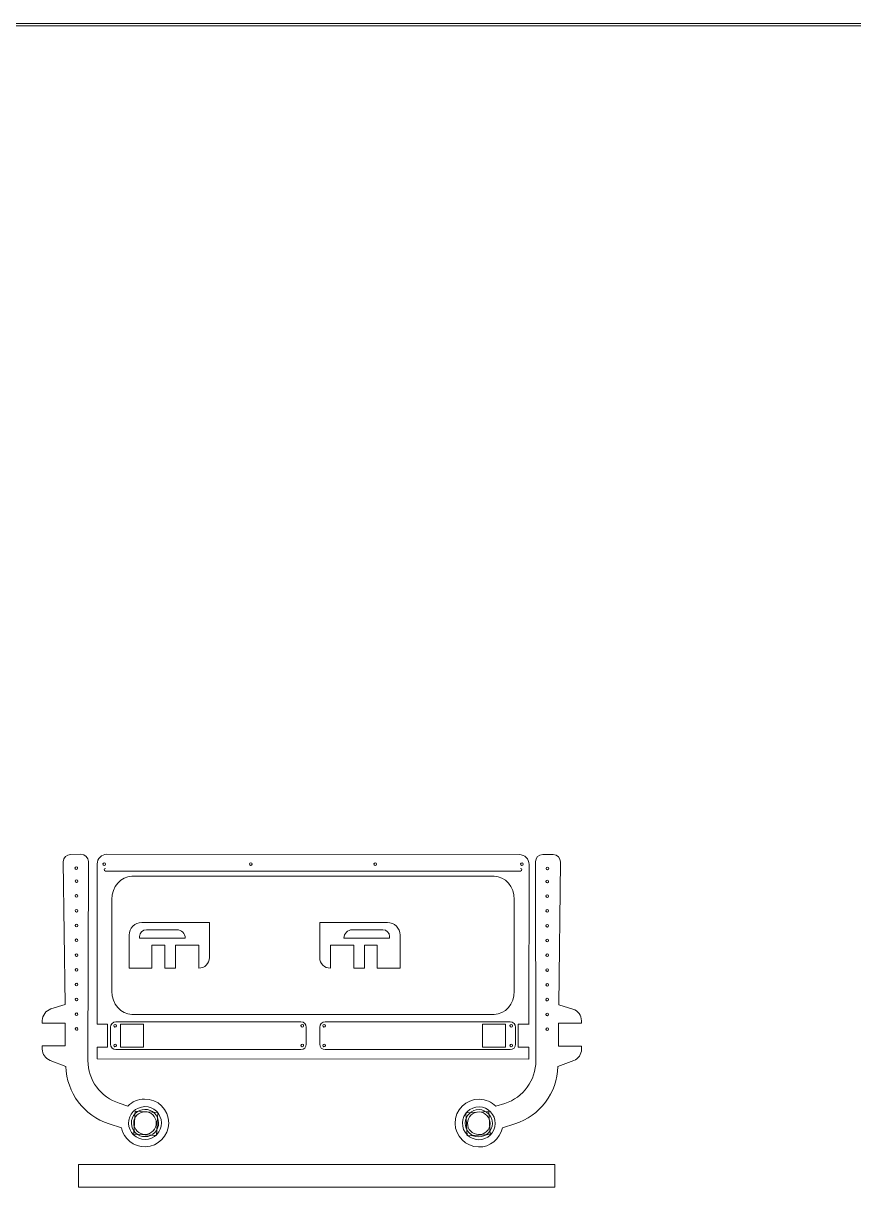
# Model space of a CAD drawing. Header units: centimetres. Extents: x -162 to 162, y -134 to 134.
# Drawn here: x 63.78 to 91.45, y -29.8 to 9.3 of the extents above; entities that cross this region are included whole.
import ezdxf

# ---------------------------------------------------------------- set-up
doc = ezdxf.new("R2010")
doc.units = ezdxf.units.CM
doc.header["$MEASUREMENT"] = 0
doc.layers.add('Capa 1', color=7, linetype='Continuous')
doc.layers.add('GUIDE', color=7, linetype='Continuous')

msp = doc.modelspace()

# ---------------------------------------------------------------- linework, layer by layer
at = {"layer": 'Capa 1', "lineweight": 9}
for points, knots in [([(65.16907, -24.01881), (65.16907, -24.01881), (65.16907, -24.7808), (65.16907, -24.7808), (65.16907, -24.7808), (64.40707, -24.7808), (64.40707, -24.7808), (64.40707, -24.7808), (64.40707, -24.88275), (64.40707, -24.88275), (64.40707, -25.05085), (64.5107, -25.20149), (64.66766, -25.26165), (64.66766, -25.26165), (65.19141, -25.4623), (65.19141, -25.4623), (65.2172, -26.33739), (65.79124, -27.10469), (66.63056, -27.37171), (66.63056, -27.37171), (67.04603, -27.50419), (67.04603, -27.50419), (67.1209, -27.87364), (67.45258, -28.14911), (67.84443, -28.13992), (68.26679, -28.12994), (68.61712, -27.77528), (68.62127, -27.35285), (68.62569, -26.90246), (68.25806, -26.54106), (67.81165, -26.54889), (67.59573, -26.55266), (67.40281, -26.64121), (67.2628, -26.78253), (67.2628, -26.78253), (66.9681, -26.68912), (66.9681, -26.68912), (66.34805, -26.49118), (65.92749, -25.91518), (65.92862, -25.26449), (65.92862, -25.26449), (65.94195, -18.63609), (65.94195, -18.63609), (65.94222, -18.50045), (65.83154, -18.39076), (65.69591, -18.3923), (65.69591, -18.3923), (65.34735, -18.39619), (65.34735, -18.39619), (65.21287, -18.39768), (65.1051, -18.50798), (65.10674, -18.64243), (65.10674, -18.64243), (65.16461, -23.39957), (65.16461, -23.39957), (65.16461, -23.39957), (64.69109, -23.54846), (64.69109, -23.54846), (64.52205, -23.60162), (64.40707, -23.75835), (64.40707, -23.93555), (64.40707, -23.93555), (64.40707, -24.01881), (64.40707, -24.01881), (64.40707, -24.01881), (65.16907, -24.01881), (65.16907, -24.01881)], [0, 0, 0, 0, 0.04545455, 0.04545455, 0.04545455, 0.09090909, 0.09090909, 0.09090909, 0.13636364, 0.13636364, 0.13636364, 0.18181818, 0.18181818, 0.18181818, 0.22727273, 0.22727273, 0.22727273, 0.27272727, 0.27272727, 0.27272727, 0.31818182, 0.31818182, 0.31818182, 0.36363636, 0.36363636, 0.36363636, 0.40909091, 0.40909091, 0.40909091, 0.45454545, 0.45454545, 0.45454545, 0.5, 0.5, 0.5, 0.54545455, 0.54545455, 0.54545455, 0.59090909, 0.59090909, 0.59090909, 0.63636364, 0.63636364, 0.63636364, 0.68181818, 0.68181818, 0.68181818, 0.72727273, 0.72727273, 0.72727273, 0.77272727, 0.77272727, 0.77272727, 0.81818182, 0.81818182, 0.81818182, 0.86363636, 0.86363636, 0.86363636, 0.90909091, 0.90909091, 0.90909091, 0.95454545, 0.95454545, 0.95454545, 1, 1, 1, 1]), ([(80.63426, -18.72804), (80.63437, -18.54939), (80.48964, -18.40444), (80.31096, -18.40427), (80.31096, -18.40427), (66.55918, -18.39228), (66.55918, -18.39228), (66.38044, -18.39215), (66.23543, -18.53692), (66.23532, -18.71565), (66.23532, -18.71565), (66.23197, -24.05712), (66.23197, -24.05712), (66.23197, -24.05712), (66.58577, -24.05712), (66.58577, -24.05712), (66.58577, -24.05712), (66.58577, -24.81911), (66.58577, -24.81911), (66.58577, -24.81911), (66.2315, -24.81911), (66.2315, -24.81911), (66.2315, -24.81911), (66.23125, -25.21123), (66.23125, -25.21123), (66.23125, -25.21123), (80.6302, -25.22378), (80.6302, -25.22378), (80.6302, -25.22378), (80.63045, -24.81911), (80.63045, -24.81911), (80.63045, -24.81911), (80.2764, -24.81911), (80.2764, -24.81911), (80.2764, -24.81911), (80.2764, -24.05712), (80.2764, -24.05712), (80.2764, -24.05712), (80.63093, -24.05712), (80.63093, -24.05712), (80.63093, -24.05712), (80.63093, -24.06101), (80.63093, -24.06101), (80.63093, -24.06101), (80.63426, -18.72804), (80.63426, -18.72804)], [0, 0, 0, 0, 0.06666667, 0.06666667, 0.06666667, 0.13333333, 0.13333333, 0.13333333, 0.2, 0.2, 0.2, 0.26666667, 0.26666667, 0.26666667, 0.33333333, 0.33333333, 0.33333333, 0.4, 0.4, 0.4, 0.46666667, 0.46666667, 0.46666667, 0.53333333, 0.53333333, 0.53333333, 0.6, 0.6, 0.6, 0.66666667, 0.66666667, 0.66666667, 0.73333333, 0.73333333, 0.73333333, 0.8, 0.8, 0.8, 0.86666667, 0.86666667, 0.86666667, 0.93333333, 0.93333333, 0.93333333, 1, 1, 1, 1]), ([(82.38352, -24.02636), (82.38352, -24.02636), (82.38352, -23.9431), (82.38352, -23.9431), (82.38352, -23.7659), (82.26854, -23.60918), (82.0995, -23.55602), (82.0995, -23.55602), (81.62599, -23.40713), (81.62599, -23.40713), (81.62599, -23.40713), (81.68385, -18.64998), (81.68385, -18.64998), (81.68549, -18.51553), (81.57772, -18.40523), (81.44324, -18.40374), (81.44324, -18.40374), (81.09468, -18.39985), (81.09468, -18.39985), (80.95905, -18.39832), (80.84837, -18.508), (80.84864, -18.64364), (80.84864, -18.64364), (80.86197, -25.27204), (80.86197, -25.27204), (80.8631, -25.92273), (80.44254, -26.49874), (79.82249, -26.69667), (79.82249, -26.69667), (79.52779, -26.79009), (79.52779, -26.79009), (79.38778, -26.64877), (79.19486, -26.56021), (78.97894, -26.55645), (78.53253, -26.54862), (78.1649, -26.91001), (78.16932, -27.3604), (78.17348, -27.78284), (78.5238, -28.13749), (78.94616, -28.14747), (79.33801, -28.15666), (79.66969, -27.88119), (79.74456, -27.51174), (79.74456, -27.51174), (80.16003, -27.37926), (80.16003, -27.37926), (80.99935, -27.11224), (81.57339, -26.34495), (81.59918, -25.46985), (81.59918, -25.46985), (82.12293, -25.2692), (82.12293, -25.2692), (82.27989, -25.20904), (82.38352, -25.0584), (82.38352, -24.8903), (82.38352, -24.8903), (82.38352, -24.78836), (82.38352, -24.78836), (82.38352, -24.78836), (81.62152, -24.78836), (81.62152, -24.78836), (81.62152, -24.78836), (81.62152, -24.02636), (81.62152, -24.02636), (81.62152, -24.02636), (82.38352, -24.02636), (82.38352, -24.02636)], [0, 0, 0, 0, 0.04545455, 0.04545455, 0.04545455, 0.09090909, 0.09090909, 0.09090909, 0.13636364, 0.13636364, 0.13636364, 0.18181818, 0.18181818, 0.18181818, 0.22727273, 0.22727273, 0.22727273, 0.27272727, 0.27272727, 0.27272727, 0.31818182, 0.31818182, 0.31818182, 0.36363636, 0.36363636, 0.36363636, 0.40909091, 0.40909091, 0.40909091, 0.45454545, 0.45454545, 0.45454545, 0.5, 0.5, 0.5, 0.54545455, 0.54545455, 0.54545455, 0.59090909, 0.59090909, 0.59090909, 0.63636364, 0.63636364, 0.63636364, 0.68181818, 0.68181818, 0.68181818, 0.72727273, 0.72727273, 0.72727273, 0.77272727, 0.77272727, 0.77272727, 0.81818182, 0.81818182, 0.81818182, 0.86363636, 0.86363636, 0.86363636, 0.90909091, 0.90909091, 0.90909091, 0.95454545, 0.95454545, 0.95454545, 1, 1, 1, 1]), ([(80.14268, -22.9556), (80.14268, -23.38306), (79.84097, -23.72963), (79.46879, -23.72963), (79.46879, -23.72963), (67.39693, -23.72963), (67.39693, -23.72963), (67.02475, -23.72963), (66.72304, -23.38306), (66.72304, -22.9556), (66.72304, -22.9556), (66.72304, -19.89733), (66.72304, -19.89733), (66.72304, -19.46986), (67.02475, -19.1233), (67.39693, -19.1233), (67.39693, -19.1233), (79.46879, -19.1233), (79.46879, -19.1233), (79.84097, -19.1233), (80.14268, -19.46986), (80.14268, -19.89733), (80.14268, -19.89733), (80.14268, -22.9556), (80.14268, -22.9556)], [0, 0, 0, 0, 0.125, 0.125, 0.125, 0.25, 0.25, 0.25, 0.375, 0.375, 0.375, 0.5, 0.5, 0.5, 0.625, 0.625, 0.625, 0.75, 0.75, 0.75, 0.875, 0.875, 0.875, 1, 1, 1, 1]), ([(69.97811, -20.66447), (69.97811, -20.66447), (67.72194, -20.66447), (67.72194, -20.66447), (67.48962, -20.66447), (67.3013, -20.85279), (67.3013, -21.0851), (67.3013, -21.0851), (67.3013, -21.42646), (67.3013, -21.42646), (67.3013, -21.42646), (67.3013, -22.18846), (67.3013, -22.18846), (67.3013, -22.18846), (68.06329, -22.18846), (68.06329, -22.18846), (68.06329, -22.18846), (68.06329, -21.42646), (68.06329, -21.42646), (68.06329, -21.42646), (68.4905, -21.42646), (68.4905, -21.42646), (68.4905, -21.42646), (68.4905, -22.18846), (68.4905, -22.18846), (68.4905, -22.18846), (68.84502, -22.18846), (68.84502, -22.18846), (68.84502, -22.18846), (68.84502, -21.42646), (68.84502, -21.42646), (68.84502, -21.42646), (69.62359, -21.42646), (69.62359, -21.42646), (69.62359, -21.42646), (69.62359, -22.18846), (69.62359, -22.18846), (69.81939, -22.18846), (69.97811, -22.02975), (69.97811, -21.83393), (69.97811, -21.83393), (69.97811, -20.66447), (69.97811, -20.66447)], [0, 0, 0, 0, 0.07142857, 0.07142857, 0.07142857, 0.14285714, 0.14285714, 0.14285714, 0.21428571, 0.21428571, 0.21428571, 0.28571429, 0.28571429, 0.28571429, 0.35714286, 0.35714286, 0.35714286, 0.42857143, 0.42857143, 0.42857143, 0.5, 0.5, 0.5, 0.57142857, 0.57142857, 0.57142857, 0.64285714, 0.64285714, 0.64285714, 0.71428571, 0.71428571, 0.71428571, 0.78571429, 0.78571429, 0.78571429, 0.85714286, 0.85714286, 0.85714286, 0.92857143, 0.92857143, 0.92857143, 1, 1, 1, 1]), ([(73.65732, -20.66447), (73.65732, -20.66447), (75.9135, -20.66447), (75.9135, -20.66447), (76.14581, -20.66447), (76.33414, -20.85279), (76.33414, -21.0851), (76.33414, -21.0851), (76.33414, -21.42646), (76.33414, -21.42646), (76.33414, -21.42646), (76.33414, -22.18846), (76.33414, -22.18846), (76.33414, -22.18846), (75.57214, -22.18846), (75.57214, -22.18846), (75.57214, -22.18846), (75.57214, -21.42646), (75.57214, -21.42646), (75.57214, -21.42646), (75.14494, -21.42646), (75.14494, -21.42646), (75.14494, -21.42646), (75.14494, -22.18846), (75.14494, -22.18846), (75.14494, -22.18846), (74.79042, -22.18846), (74.79042, -22.18846), (74.79042, -22.18846), (74.79042, -21.42646), (74.79042, -21.42646), (74.79042, -21.42646), (74.01184, -21.42646), (74.01184, -21.42646), (74.01184, -21.42646), (74.01184, -22.18846), (74.01184, -22.18846), (73.81604, -22.18846), (73.65732, -22.02975), (73.65732, -21.83393), (73.65732, -21.83393), (73.65732, -20.66447), (73.65732, -20.66447)], [0, 0, 0, 0, 0.07142857, 0.07142857, 0.07142857, 0.14285714, 0.14285714, 0.14285714, 0.21428571, 0.21428571, 0.21428571, 0.28571429, 0.28571429, 0.28571429, 0.35714286, 0.35714286, 0.35714286, 0.42857143, 0.42857143, 0.42857143, 0.5, 0.5, 0.5, 0.57142857, 0.57142857, 0.57142857, 0.64285714, 0.64285714, 0.64285714, 0.71428571, 0.71428571, 0.71428571, 0.78571429, 0.78571429, 0.78571429, 0.85714286, 0.85714286, 0.85714286, 0.92857143, 0.92857143, 0.92857143, 1, 1, 1, 1]), ([(69.17273, -21.18357), (69.17273, -21.18357), (67.65126, -21.18357), (67.65126, -21.18357), (67.65126, -21.18357), (67.65126, -21.13361), (67.65126, -21.13361), (67.65126, -21.00798), (67.7531, -20.90613), (67.87873, -20.90613), (67.87873, -20.90613), (68.8953, -20.90613), (68.8953, -20.90613), (69.04852, -20.90613), (69.17273, -21.03035), (69.17273, -21.18357), (69.17273, -21.18357), (69.17273, -21.18357), (69.17273, -21.18357)], [0, 0, 0, 0, 0.16666667, 0.16666667, 0.16666667, 0.33333333, 0.33333333, 0.33333333, 0.5, 0.5, 0.5, 0.66666667, 0.66666667, 0.66666667, 0.83333333, 0.83333333, 0.83333333, 1, 1, 1, 1]), ([(74.4627, -21.18357), (74.4627, -21.18357), (75.98417, -21.18357), (75.98417, -21.18357), (75.98417, -21.18357), (75.98417, -21.13361), (75.98417, -21.13361), (75.98417, -21.00798), (75.88233, -20.90613), (75.7567, -20.90613), (75.7567, -20.90613), (74.74014, -20.90613), (74.74014, -20.90613), (74.58691, -20.90613), (74.4627, -21.03035), (74.4627, -21.18357), (74.4627, -21.18357), (74.4627, -21.18357), (74.4627, -21.18357)], [0, 0, 0, 0, 0.16666667, 0.16666667, 0.16666667, 0.33333333, 0.33333333, 0.33333333, 0.5, 0.5, 0.5, 0.66666667, 0.66666667, 0.66666667, 0.83333333, 0.83333333, 0.83333333, 1, 1, 1, 1]), ([(67.77522, -24.81911), (67.77522, -24.81911), (67.01323, -24.81911), (67.01323, -24.81911), (67.01323, -24.81911), (67.01323, -24.05712), (67.01323, -24.05712), (67.01323, -24.05712), (67.77522, -24.05712), (67.77522, -24.05712), (67.77522, -24.05712), (67.77522, -24.81911), (67.77522, -24.81911)], [0, 0, 0, 0, 0.25, 0.25, 0.25, 0.5, 0.5, 0.5, 0.75, 0.75, 0.75, 1, 1, 1, 1]), ([(79.8492, -24.81911), (79.8492, -24.81911), (79.0872, -24.81911), (79.0872, -24.81911), (79.0872, -24.81911), (79.0872, -24.05712), (79.0872, -24.05712), (79.0872, -24.05712), (79.8492, -24.05712), (79.8492, -24.05712), (79.8492, -24.05712), (79.8492, -24.81911), (79.8492, -24.81911)], [0, 0, 0, 0, 0.25, 0.25, 0.25, 0.5, 0.5, 0.5, 0.75, 0.75, 0.75, 1, 1, 1, 1]), ([(67.45669, -27.72015), (67.45669, -27.72015), (67.49981, -26.95943), (67.49981, -26.95943), (67.49981, -26.95943), (68.26054, -27.00252), (68.26054, -27.00252), (68.26054, -27.00252), (68.21742, -27.76325), (68.21742, -27.76325), (68.21742, -27.76325), (67.45669, -27.72015), (67.45669, -27.72015)], [0, 0, 0, 0, 0.25, 0.25, 0.25, 0.5, 0.5, 0.5, 0.75, 0.75, 0.75, 1, 1, 1, 1]), ([(78.57317, -27.7708), (78.57317, -27.7708), (78.53005, -27.01007), (78.53005, -27.01007), (78.53005, -27.01007), (79.29078, -26.96698), (79.29078, -26.96698), (79.29078, -26.96698), (79.3339, -27.72771), (79.3339, -27.72771), (79.3339, -27.72771), (78.57317, -27.7708), (78.57317, -27.7708)], [0, 0, 0, 0, 0.25, 0.25, 0.25, 0.5, 0.5, 0.5, 0.75, 0.75, 0.75, 1, 1, 1, 1]), ([(81.49166, -28.72751), (81.49166, -28.72751), (73.60051, -28.72751), (73.60051, -28.72751), (73.60051, -28.72751), (73.50782, -28.72751), (73.50782, -28.72751), (73.50782, -28.72751), (65.61666, -28.72751), (65.61666, -28.72751), (65.61666, -28.72751), (65.61666, -29.4895), (65.61666, -29.4895), (65.61666, -29.4895), (73.50782, -29.4895), (73.50782, -29.4895), (73.50782, -29.4895), (73.60051, -29.4895), (73.60051, -29.4895), (73.60051, -29.4895), (81.49166, -29.4895), (81.49166, -29.4895), (81.49166, -29.4895), (81.49166, -28.72751), (81.49166, -28.72751)], [0, 0, 0, 0, 0.125, 0.125, 0.125, 0.25, 0.25, 0.25, 0.375, 0.375, 0.375, 0.5, 0.5, 0.5, 0.625, 0.625, 0.625, 0.75, 0.75, 0.75, 0.875, 0.875, 0.875, 1, 1, 1, 1])]:
    msp.add_open_spline(points, degree=3, knots=knots, dxfattribs=at)
at = {"layer": 'Capa 1', "color": 4, "lineweight": 9}
for points, knots in [([(66.46489, -18.76282), (66.48934, -18.76545), (66.5113, -18.74776), (66.51393, -18.72331), (66.51656, -18.69887), (66.49888, -18.67691), (66.47443, -18.67428), (66.44998, -18.67164), (66.42802, -18.68933), (66.42539, -18.71378), (66.42276, -18.73823), (66.44044, -18.76018), (66.46489, -18.76282)], [0, 0, 0, 0, 0.25, 0.25, 0.25, 0.5, 0.5, 0.5, 0.75, 0.75, 0.75, 1, 1, 1, 1]), ([(71.35326, -18.76282), (71.37771, -18.76545), (71.39966, -18.74776), (71.4023, -18.72331), (71.40493, -18.69887), (71.38725, -18.67691), (71.3628, -18.67428), (71.33835, -18.67164), (71.31639, -18.68933), (71.31376, -18.71378), (71.31113, -18.73823), (71.32881, -18.76018), (71.35326, -18.76282)], [0, 0, 0, 0, 0.25, 0.25, 0.25, 0.5, 0.5, 0.5, 0.75, 0.75, 0.75, 1, 1, 1, 1]), ([(75.50292, -18.76282), (75.52737, -18.76545), (75.54932, -18.74776), (75.55195, -18.72331), (75.55459, -18.69887), (75.5369, -18.67691), (75.51245, -18.67428), (75.488, -18.67164), (75.46605, -18.68933), (75.46342, -18.71378), (75.46078, -18.73823), (75.47847, -18.76018), (75.50292, -18.76282)], [0, 0, 0, 0, 0.25, 0.25, 0.25, 0.5, 0.5, 0.5, 0.75, 0.75, 0.75, 1, 1, 1, 1]), ([(80.39129, -18.76282), (80.41574, -18.76545), (80.43769, -18.74776), (80.44032, -18.72331), (80.44296, -18.69887), (80.42527, -18.67691), (80.40082, -18.67428), (80.37637, -18.67164), (80.35442, -18.68933), (80.35179, -18.71378), (80.34915, -18.73823), (80.36684, -18.76018), (80.39129, -18.76282)], [0, 0, 0, 0, 0.25, 0.25, 0.25, 0.5, 0.5, 0.5, 0.75, 0.75, 0.75, 1, 1, 1, 1]), ([(65.53676, -18.89795), (65.56125, -18.90015), (65.58289, -18.88209), (65.58509, -18.8576), (65.5873, -18.8331), (65.56923, -18.81146), (65.54474, -18.80926), (65.52025, -18.80705), (65.49861, -18.82512), (65.4964, -18.84961), (65.4942, -18.87411), (65.51227, -18.89575), (65.53676, -18.89795)], [0, 0, 0, 0, 0.25, 0.25, 0.25, 0.5, 0.5, 0.5, 0.75, 0.75, 0.75, 1, 1, 1, 1]), ([(80.35153, -18.86134), (80.37602, -18.86134), (80.39605, -18.88137), (80.39605, -18.90586), (80.39605, -18.90586), (80.39605, -18.90586), (80.39605, -18.90586), (80.39605, -18.93036), (80.37602, -18.95039), (80.35153, -18.95039), (80.35153, -18.95039), (66.51419, -18.95039), (66.51419, -18.95039), (66.4897, -18.95039), (66.46966, -18.93036), (66.46966, -18.90586), (66.46966, -18.90586), (66.46966, -18.90586), (66.46966, -18.90586), (66.46966, -18.88137), (66.4897, -18.86134), (66.51419, -18.86134)], [0, 0, 0, 0, 0.14285714, 0.14285714, 0.14285714, 0.28571429, 0.28571429, 0.28571429, 0.42857143, 0.42857143, 0.42857143, 0.57142857, 0.57142857, 0.57142857, 0.71428571, 0.71428571, 0.71428571, 0.85714286, 0.85714286, 0.85714286, 1, 1, 1, 1]), ([(81.25383, -18.9055), (81.22934, -18.90771), (81.2077, -18.88964), (81.2055, -18.86515), (81.20329, -18.84066), (81.22136, -18.81901), (81.24585, -18.81681), (81.27034, -18.81461), (81.29199, -18.83267), (81.29419, -18.85717), (81.29639, -18.88166), (81.27833, -18.9033), (81.25383, -18.9055)], [0, 0, 0, 0, 0.25, 0.25, 0.25, 0.5, 0.5, 0.5, 0.75, 0.75, 0.75, 1, 1, 1, 1]), ([(65.54245, -19.33154), (65.56694, -19.33374), (65.58858, -19.31567), (65.59078, -19.29118), (65.59299, -19.26669), (65.57492, -19.24505), (65.55043, -19.24285), (65.52593, -19.24064), (65.50429, -19.25871), (65.50209, -19.2832), (65.49989, -19.30769), (65.51795, -19.32933), (65.54245, -19.33154)], [0, 0, 0, 0, 0.25, 0.25, 0.25, 0.5, 0.5, 0.5, 0.75, 0.75, 0.75, 1, 1, 1, 1]), ([(81.24814, -19.33909), (81.22365, -19.34129), (81.20201, -19.32323), (81.19981, -19.29874), (81.1976, -19.27424), (81.21567, -19.2526), (81.24016, -19.2504), (81.26466, -19.24819), (81.2863, -19.26626), (81.2885, -19.29075), (81.2907, -19.31525), (81.27264, -19.33689), (81.24814, -19.33909)], [0, 0, 0, 0, 0.25, 0.25, 0.25, 0.5, 0.5, 0.5, 0.75, 0.75, 0.75, 1, 1, 1, 1]), ([(65.54281, -19.82429), (65.5673, -19.8265), (65.58894, -19.80843), (65.59115, -19.78394), (65.59335, -19.75945), (65.57528, -19.73781), (65.55079, -19.7356), (65.5263, -19.7334), (65.50466, -19.75147), (65.50245, -19.77596), (65.50025, -19.80045), (65.51832, -19.82209), (65.54281, -19.82429)], [0, 0, 0, 0, 0.25, 0.25, 0.25, 0.5, 0.5, 0.5, 0.75, 0.75, 0.75, 1, 1, 1, 1]), ([(81.24778, -19.83185), (81.22329, -19.83405), (81.20165, -19.81598), (81.19944, -19.79149), (81.19724, -19.767), (81.21531, -19.74536), (81.2398, -19.74315), (81.26429, -19.74095), (81.28593, -19.75902), (81.28814, -19.78351), (81.29034, -19.808), (81.27227, -19.82964), (81.24778, -19.83185)], [0, 0, 0, 0, 0.25, 0.25, 0.25, 0.5, 0.5, 0.5, 0.75, 0.75, 0.75, 1, 1, 1, 1]), ([(65.54317, -20.31705), (65.56767, -20.31925), (65.58931, -20.30119), (65.59151, -20.27669), (65.59371, -20.2522), (65.57565, -20.23056), (65.55116, -20.22836), (65.52666, -20.22615), (65.50502, -20.24422), (65.50282, -20.26871), (65.50061, -20.2932), (65.51868, -20.31485), (65.54317, -20.31705)], [0, 0, 0, 0, 0.25, 0.25, 0.25, 0.5, 0.5, 0.5, 0.75, 0.75, 0.75, 1, 1, 1, 1]), ([(81.24742, -20.3246), (81.22292, -20.32681), (81.20128, -20.30874), (81.19908, -20.28425), (81.19688, -20.25975), (81.21494, -20.23811), (81.23944, -20.23591), (81.26393, -20.23371), (81.28557, -20.25177), (81.28777, -20.27626), (81.28998, -20.30076), (81.27191, -20.3224), (81.24742, -20.3246)], [0, 0, 0, 0, 0.25, 0.25, 0.25, 0.5, 0.5, 0.5, 0.75, 0.75, 0.75, 1, 1, 1, 1]), ([(65.54354, -20.8098), (65.56803, -20.81201), (65.58967, -20.79394), (65.59188, -20.76945), (65.59408, -20.74496), (65.57601, -20.72332), (65.55152, -20.72111), (65.52703, -20.71891), (65.50539, -20.73698), (65.50318, -20.76147), (65.50098, -20.78596), (65.51905, -20.8076), (65.54354, -20.8098)], [0, 0, 0, 0, 0.25, 0.25, 0.25, 0.5, 0.5, 0.5, 0.75, 0.75, 0.75, 1, 1, 1, 1]), ([(81.24705, -20.81736), (81.22256, -20.81956), (81.20092, -20.80149), (81.19872, -20.777), (81.19651, -20.75251), (81.21458, -20.73087), (81.23907, -20.72866), (81.26356, -20.72646), (81.2852, -20.74453), (81.28741, -20.76902), (81.28961, -20.79351), (81.27154, -20.81515), (81.24705, -20.81736)], [0, 0, 0, 0, 0.25, 0.25, 0.25, 0.5, 0.5, 0.5, 0.75, 0.75, 0.75, 1, 1, 1, 1]), ([(65.5439, -21.30256), (65.56839, -21.30476), (65.59004, -21.2867), (65.59224, -21.2622), (65.59444, -21.23771), (65.57638, -21.21607), (65.55188, -21.21387), (65.52739, -21.21166), (65.50575, -21.22973), (65.50355, -21.25422), (65.50134, -21.27871), (65.51941, -21.30036), (65.5439, -21.30256)], [0, 0, 0, 0, 0.25, 0.25, 0.25, 0.5, 0.5, 0.5, 0.75, 0.75, 0.75, 1, 1, 1, 1]), ([(81.24669, -21.31011), (81.2222, -21.31232), (81.20056, -21.29425), (81.19835, -21.26976), (81.19615, -21.24526), (81.21422, -21.22362), (81.23871, -21.22142), (81.2632, -21.21922), (81.28484, -21.23728), (81.28704, -21.26178), (81.28925, -21.28627), (81.27118, -21.30791), (81.24669, -21.31011)], [0, 0, 0, 0, 0.25, 0.25, 0.25, 0.5, 0.5, 0.5, 0.75, 0.75, 0.75, 1, 1, 1, 1]), ([(65.54427, -21.79531), (65.56876, -21.79752), (65.5904, -21.77945), (65.5926, -21.75496), (65.59481, -21.73047), (65.57674, -21.70883), (65.55225, -21.70662), (65.52776, -21.70442), (65.50612, -21.72249), (65.50391, -21.74698), (65.50171, -21.77147), (65.51978, -21.79311), (65.54427, -21.79531)], [0, 0, 0, 0, 0.25, 0.25, 0.25, 0.5, 0.5, 0.5, 0.75, 0.75, 0.75, 1, 1, 1, 1]), ([(81.24632, -21.80287), (81.22183, -21.80507), (81.20019, -21.787), (81.19799, -21.76251), (81.19578, -21.73802), (81.21385, -21.71638), (81.23834, -21.71417), (81.26283, -21.71197), (81.28448, -21.73004), (81.28668, -21.75453), (81.28888, -21.77902), (81.27082, -21.80066), (81.24632, -21.80287)], [0, 0, 0, 0, 0.25, 0.25, 0.25, 0.5, 0.5, 0.5, 0.75, 0.75, 0.75, 1, 1, 1, 1]), ([(65.54463, -22.28807), (65.56912, -22.29027), (65.59076, -22.27221), (65.59297, -22.24771), (65.59517, -22.22322), (65.5771, -22.20158), (65.55261, -22.19938), (65.52812, -22.19717), (65.50648, -22.21524), (65.50428, -22.23973), (65.50207, -22.26423), (65.52014, -22.28587), (65.54463, -22.28807)], [0, 0, 0, 0, 0.25, 0.25, 0.25, 0.5, 0.5, 0.5, 0.75, 0.75, 0.75, 1, 1, 1, 1]), ([(81.24596, -22.29562), (81.22147, -22.29783), (81.19983, -22.27976), (81.19762, -22.25527), (81.19542, -22.23078), (81.21349, -22.20913), (81.23798, -22.20693), (81.26247, -22.20473), (81.28411, -22.22279), (81.28631, -22.24729), (81.28852, -22.27178), (81.27045, -22.29342), (81.24596, -22.29562)], [0, 0, 0, 0, 0.25, 0.25, 0.25, 0.5, 0.5, 0.5, 0.75, 0.75, 0.75, 1, 1, 1, 1]), ([(65.545, -22.78083), (65.56949, -22.78303), (65.59113, -22.76496), (65.59333, -22.74047), (65.59554, -22.71598), (65.57747, -22.69434), (65.55298, -22.69213), (65.52849, -22.68993), (65.50684, -22.708), (65.50464, -22.73249), (65.50244, -22.75698), (65.5205, -22.77862), (65.545, -22.78083)], [0, 0, 0, 0, 0.25, 0.25, 0.25, 0.5, 0.5, 0.5, 0.75, 0.75, 0.75, 1, 1, 1, 1]), ([(81.24559, -22.78838), (81.2211, -22.79058), (81.19946, -22.77251), (81.19726, -22.74802), (81.19505, -22.72353), (81.21312, -22.70189), (81.23761, -22.69969), (81.26211, -22.69748), (81.28375, -22.71555), (81.28595, -22.74004), (81.28815, -22.76453), (81.27009, -22.78617), (81.24559, -22.78838)], [0, 0, 0, 0, 0.25, 0.25, 0.25, 0.5, 0.5, 0.5, 0.75, 0.75, 0.75, 1, 1, 1, 1]), ([(65.54536, -23.27358), (65.56985, -23.27578), (65.59149, -23.25772), (65.5937, -23.23323), (65.5959, -23.20873), (65.57783, -23.18709), (65.55334, -23.18489), (65.52885, -23.18268), (65.50721, -23.20075), (65.505, -23.22524), (65.5028, -23.24974), (65.52087, -23.27138), (65.54536, -23.27358)], [0, 0, 0, 0, 0.25, 0.25, 0.25, 0.5, 0.5, 0.5, 0.75, 0.75, 0.75, 1, 1, 1, 1]), ([(81.24523, -23.28113), (81.22074, -23.28334), (81.1991, -23.26527), (81.19689, -23.24078), (81.19469, -23.21629), (81.21276, -23.19464), (81.23725, -23.19244), (81.26174, -23.19024), (81.28338, -23.2083), (81.28559, -23.2328), (81.28779, -23.25729), (81.26972, -23.27893), (81.24523, -23.28113)], [0, 0, 0, 0, 0.25, 0.25, 0.25, 0.5, 0.5, 0.5, 0.75, 0.75, 0.75, 1, 1, 1, 1]), ([(65.54572, -23.76634), (65.57022, -23.76854), (65.59186, -23.75047), (65.59406, -23.72598), (65.59626, -23.70149), (65.5782, -23.67985), (65.55371, -23.67764), (65.52921, -23.67544), (65.50757, -23.69351), (65.50537, -23.718), (65.50316, -23.74249), (65.52123, -23.76413), (65.54572, -23.76634)], [0, 0, 0, 0, 0.25, 0.25, 0.25, 0.5, 0.5, 0.5, 0.75, 0.75, 0.75, 1, 1, 1, 1]), ([(81.24487, -23.77389), (81.22037, -23.77609), (81.19873, -23.75802), (81.19653, -23.73353), (81.19433, -23.70904), (81.21239, -23.6874), (81.23689, -23.6852), (81.26138, -23.68299), (81.28302, -23.70106), (81.28522, -23.72555), (81.28743, -23.75004), (81.26936, -23.77168), (81.24487, -23.77389)], [0, 0, 0, 0, 0.25, 0.25, 0.25, 0.5, 0.5, 0.5, 0.75, 0.75, 0.75, 1, 1, 1, 1]), ([(65.54609, -24.25909), (65.57058, -24.2613), (65.59222, -24.24323), (65.59443, -24.21874), (65.59663, -24.19424), (65.57856, -24.1726), (65.55407, -24.1704), (65.52958, -24.1682), (65.50794, -24.18626), (65.50573, -24.21075), (65.50353, -24.23525), (65.5216, -24.25689), (65.54609, -24.25909)], [0, 0, 0, 0, 0.25, 0.25, 0.25, 0.5, 0.5, 0.5, 0.75, 0.75, 0.75, 1, 1, 1, 1]), ([(73.03031, -24.90204), (73.03031, -24.90204), (66.85813, -24.90204), (66.85813, -24.90204), (66.75956, -24.90204), (66.67892, -24.8214), (66.67892, -24.72283), (66.67892, -24.72283), (66.67892, -24.15338), (66.67892, -24.15338), (66.67892, -24.05481), (66.75956, -23.97417), (66.85813, -23.97417), (66.85813, -23.97417), (73.03031, -23.97417), (73.03031, -23.97417), (73.12888, -23.97417), (73.20952, -24.05481), (73.20952, -24.15338), (73.20952, -24.15338), (73.20952, -24.72283), (73.20952, -24.72283), (73.20952, -24.8214), (73.12888, -24.90204), (73.03031, -24.90204)], [0, 0, 0, 0, 0.125, 0.125, 0.125, 0.25, 0.25, 0.25, 0.375, 0.375, 0.375, 0.5, 0.5, 0.5, 0.625, 0.625, 0.625, 0.75, 0.75, 0.75, 0.875, 0.875, 0.875, 1, 1, 1, 1]), ([(66.82926, -24.15246), (66.85371, -24.1551), (66.87567, -24.13741), (66.8783, -24.11296), (66.88093, -24.08851), (66.86325, -24.06656), (66.8388, -24.06393), (66.81435, -24.06129), (66.79239, -24.07898), (66.78976, -24.10343), (66.78713, -24.12788), (66.80481, -24.14983), (66.82926, -24.15246)], [0, 0, 0, 0, 0.25, 0.25, 0.25, 0.5, 0.5, 0.5, 0.75, 0.75, 0.75, 1, 1, 1, 1]), ([(73.07116, -24.15246), (73.09561, -24.1551), (73.11756, -24.13741), (73.12019, -24.11296), (73.12283, -24.08851), (73.10514, -24.06656), (73.08069, -24.06393), (73.05624, -24.06129), (73.03429, -24.07898), (73.03166, -24.10343), (73.02902, -24.12788), (73.04671, -24.14983), (73.07116, -24.15246)], [0, 0, 0, 0, 0.25, 0.25, 0.25, 0.5, 0.5, 0.5, 0.75, 0.75, 0.75, 1, 1, 1, 1]), ([(80.00758, -24.90204), (80.00758, -24.90204), (73.8354, -24.90204), (73.8354, -24.90204), (73.73684, -24.90204), (73.65619, -24.8214), (73.65619, -24.72283), (73.65619, -24.72283), (73.65619, -24.15338), (73.65619, -24.15338), (73.65619, -24.05481), (73.73684, -23.97417), (73.8354, -23.97417), (73.8354, -23.97417), (80.00758, -23.97417), (80.00758, -23.97417), (80.10615, -23.97417), (80.1868, -24.05481), (80.1868, -24.15338), (80.1868, -24.15338), (80.1868, -24.72283), (80.1868, -24.72283), (80.1868, -24.8214), (80.10615, -24.90204), (80.00758, -24.90204)], [0, 0, 0, 0, 0.125, 0.125, 0.125, 0.25, 0.25, 0.25, 0.375, 0.375, 0.375, 0.5, 0.5, 0.5, 0.625, 0.625, 0.625, 0.75, 0.75, 0.75, 0.875, 0.875, 0.875, 1, 1, 1, 1]), ([(73.79578, -24.15246), (73.82023, -24.1551), (73.84218, -24.13741), (73.84482, -24.11296), (73.84745, -24.08851), (73.82976, -24.06656), (73.80532, -24.06393), (73.78087, -24.06129), (73.75891, -24.07898), (73.75628, -24.10343), (73.75365, -24.12788), (73.77133, -24.14983), (73.79578, -24.15246)], [0, 0, 0, 0, 0.25, 0.25, 0.25, 0.5, 0.5, 0.5, 0.75, 0.75, 0.75, 1, 1, 1, 1]), ([(80.03767, -24.15246), (80.06212, -24.1551), (80.08408, -24.13741), (80.08671, -24.11296), (80.08934, -24.08851), (80.07166, -24.06656), (80.04721, -24.06393), (80.02276, -24.06129), (80.00081, -24.07898), (79.99817, -24.10343), (79.99554, -24.12788), (80.01322, -24.14983), (80.03767, -24.15246)], [0, 0, 0, 0, 0.25, 0.25, 0.25, 0.5, 0.5, 0.5, 0.75, 0.75, 0.75, 1, 1, 1, 1]), ([(81.2445, -24.26664), (81.22001, -24.26885), (81.19837, -24.25078), (81.19617, -24.22629), (81.19396, -24.2018), (81.21203, -24.18016), (81.23652, -24.17795), (81.26101, -24.17575), (81.28265, -24.19382), (81.28486, -24.21831), (81.28706, -24.2428), (81.26899, -24.26444), (81.2445, -24.26664)], [0, 0, 0, 0, 0.25, 0.25, 0.25, 0.5, 0.5, 0.5, 0.75, 0.75, 0.75, 1, 1, 1, 1]), ([(66.82926, -24.80902), (66.85371, -24.81165), (66.87567, -24.79397), (66.8783, -24.76952), (66.88093, -24.74507), (66.86325, -24.72312), (66.8388, -24.72048), (66.81435, -24.71785), (66.79239, -24.73553), (66.78976, -24.75998), (66.78713, -24.78443), (66.80481, -24.80639), (66.82926, -24.80902)], [0, 0, 0, 0, 0.25, 0.25, 0.25, 0.5, 0.5, 0.5, 0.75, 0.75, 0.75, 1, 1, 1, 1]), ([(73.07116, -24.80902), (73.09561, -24.81165), (73.11756, -24.79397), (73.12019, -24.76952), (73.12283, -24.74507), (73.10514, -24.72312), (73.08069, -24.72048), (73.05624, -24.71785), (73.03429, -24.73553), (73.03166, -24.75998), (73.02902, -24.78443), (73.04671, -24.80639), (73.07116, -24.80902)], [0, 0, 0, 0, 0.25, 0.25, 0.25, 0.5, 0.5, 0.5, 0.75, 0.75, 0.75, 1, 1, 1, 1]), ([(73.79578, -24.80902), (73.82023, -24.81165), (73.84218, -24.79397), (73.84482, -24.76952), (73.84745, -24.74507), (73.82976, -24.72312), (73.80532, -24.72048), (73.78087, -24.71785), (73.75891, -24.73553), (73.75628, -24.75998), (73.75365, -24.78443), (73.77133, -24.80639), (73.79578, -24.80902)], [0, 0, 0, 0, 0.25, 0.25, 0.25, 0.5, 0.5, 0.5, 0.75, 0.75, 0.75, 1, 1, 1, 1]), ([(80.03767, -24.80902), (80.06212, -24.81165), (80.08408, -24.79397), (80.08671, -24.76952), (80.08934, -24.74507), (80.07166, -24.72312), (80.04721, -24.72048), (80.02276, -24.71785), (80.00081, -24.73553), (79.99817, -24.75998), (79.99554, -24.78443), (80.01322, -24.80639), (80.03767, -24.80902)], [0, 0, 0, 0, 0.25, 0.25, 0.25, 0.5, 0.5, 0.5, 0.75, 0.75, 0.75, 1, 1, 1, 1]), ([(68.37727, -27.34029), (68.38257, -27.64227), (68.14206, -27.89136), (67.84008, -27.89666), (67.5381, -27.90196), (67.28901, -27.66145), (67.28371, -27.35947), (67.27841, -27.0575), (67.51892, -26.8084), (67.8209, -26.8031), (68.12288, -26.7978), (68.37197, -27.03831), (68.37727, -27.34029)], [0, 0, 0, 0, 0.25, 0.25, 0.25, 0.5, 0.5, 0.5, 0.75, 0.75, 0.75, 1, 1, 1, 1]), ([(68.28422, -27.34192), (68.28861, -27.59251), (68.08904, -27.79921), (67.83845, -27.80361), (67.58786, -27.80801), (67.38116, -27.60843), (67.37676, -27.35784), (67.37237, -27.10725), (67.57194, -26.90055), (67.82253, -26.89615), (68.07312, -26.89176), (68.27982, -27.09133), (68.28422, -27.34192)], [0, 0, 0, 0, 0.25, 0.25, 0.25, 0.5, 0.5, 0.5, 0.75, 0.75, 0.75, 1, 1, 1, 1]), ([(68.207, -27.34328), (68.21065, -27.55122), (68.04504, -27.72275), (67.83709, -27.7264), (67.62915, -27.73004), (67.45762, -27.56443), (67.45398, -27.35649), (67.45033, -27.14854), (67.61594, -26.97702), (67.82389, -26.97337), (68.03183, -26.96972), (68.20336, -27.13533), (68.207, -27.34328)], [0, 0, 0, 0, 0.25, 0.25, 0.25, 0.5, 0.5, 0.5, 0.75, 0.75, 0.75, 1, 1, 1, 1]), ([(78.41332, -27.34784), (78.40802, -27.64982), (78.64853, -27.89892), (78.95051, -27.90421), (79.25249, -27.90951), (79.50158, -27.669), (79.50688, -27.36703), (79.51218, -27.06505), (79.27167, -26.81595), (78.96969, -26.81065), (78.66771, -26.80536), (78.41862, -27.04586), (78.41332, -27.34784)], [0, 0, 0, 0, 0.25, 0.25, 0.25, 0.5, 0.5, 0.5, 0.75, 0.75, 0.75, 1, 1, 1, 1]), ([(78.50637, -27.34947), (78.50198, -27.60006), (78.70155, -27.80677), (78.95214, -27.81116), (79.20273, -27.81556), (79.40943, -27.61598), (79.41383, -27.36539), (79.41823, -27.11481), (79.21865, -26.9081), (78.96806, -26.9037), (78.71747, -26.89931), (78.51077, -27.09889), (78.50637, -27.34947)], [0, 0, 0, 0, 0.25, 0.25, 0.25, 0.5, 0.5, 0.5, 0.75, 0.75, 0.75, 1, 1, 1, 1]), ([(78.58359, -27.35083), (78.57994, -27.55877), (78.74555, -27.7303), (78.9535, -27.73395), (79.16144, -27.7376), (79.33297, -27.57198), (79.33661, -27.36404), (79.34026, -27.1561), (79.17465, -26.98457), (78.96671, -26.98092), (78.75876, -26.97727), (78.58723, -27.14289), (78.58359, -27.35083)], [0, 0, 0, 0, 0.25, 0.25, 0.25, 0.5, 0.5, 0.5, 0.75, 0.75, 0.75, 1, 1, 1, 1])]:
    msp.add_open_spline(points, degree=3, knots=knots, dxfattribs=at)
at = {"layer": 'GUIDE', "lineweight": 9}
for points in [[(154.95614, -133.81955), (154.95614, -133.81955), (-18.51418, -133.81955), (-18.51418, -133.81955), (-18.51418, -133.81955), (-18.51418, 9.29968), (-18.51418, 9.29968), (-18.51418, 9.29968), (154.95614, 9.29968), (154.95614, 9.29968), (154.95614, 9.29968), (154.95614, -133.81955), (154.95614, -133.81955)], [(-18.43797, -133.74342), (-18.43797, -133.74342), (154.87992, -133.74342), (154.87992, -133.74342), (154.87992, -133.74342), (154.87992, 9.22355), (154.87992, 9.22355), (154.87992, 9.22355), (-18.43797, 9.22355), (-18.43797, 9.22355), (-18.43797, 9.22355), (-18.43797, -133.74342), (-18.43797, -133.74342)]]:
    msp.add_open_spline(points, degree=3, knots=[0, 0, 0, 0, 0.25, 0.25, 0.25, 0.5, 0.5, 0.5, 0.75, 0.75, 0.75, 1, 1, 1, 1], dxfattribs=at)

doc.saveas('drawing.dxf')
